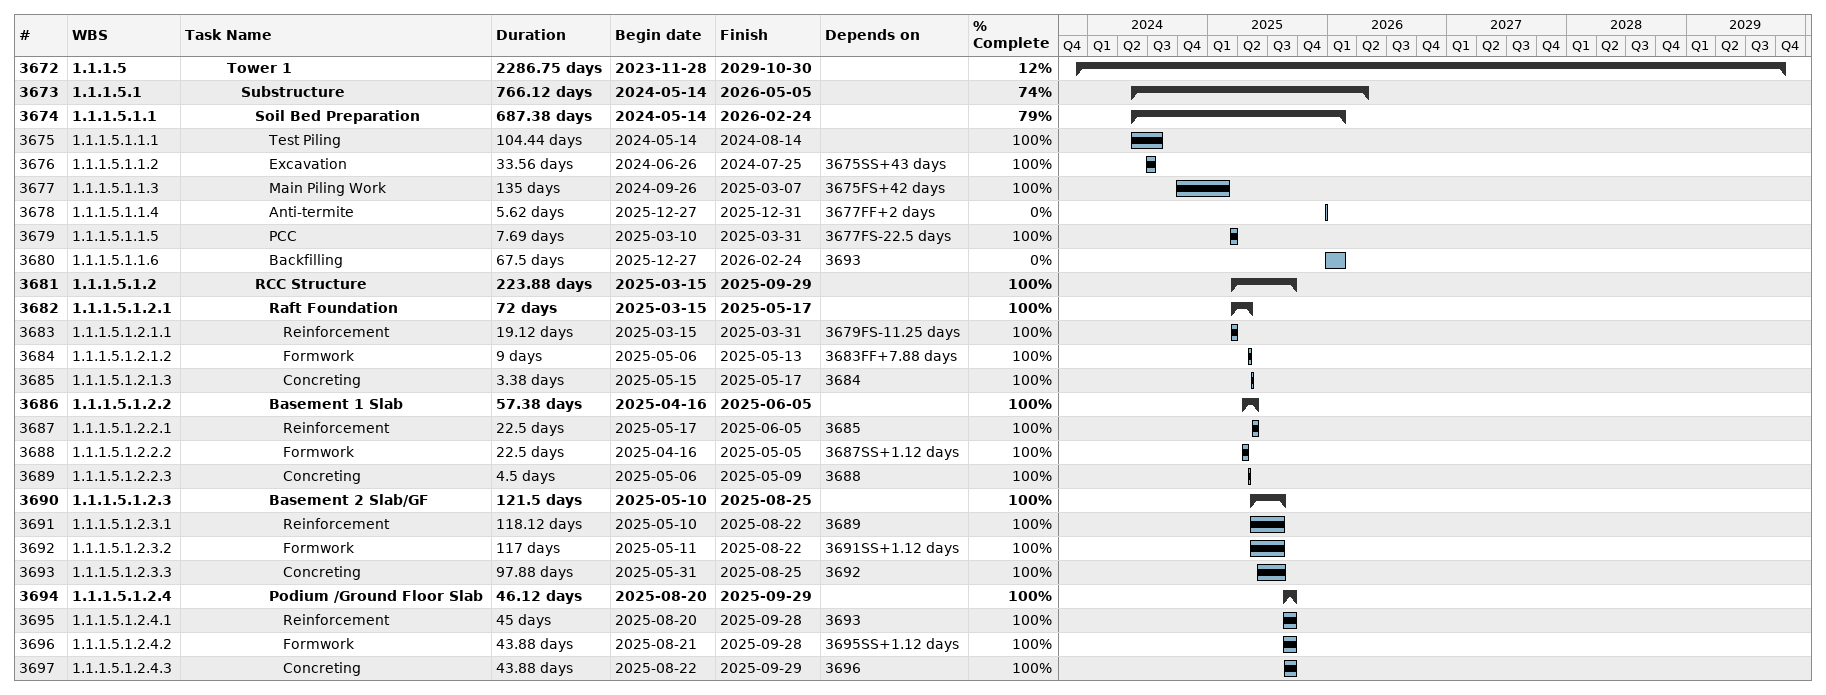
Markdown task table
| ID | WBS | Task | Duration | Start | Finish | Predecessors | % complete |
|---|---|---|---|---|---|---|---|
| 3672 | 1.1.1.5 | **Tower 1** | 2286.75d | 2023-11-28 | 2029-10-30 |  | 12 |
| 3673 | 1.1.1.5.1 | **Substructure** | 766.12d | 2024-05-14 | 2026-05-05 |  | 74 |
| 3674 | 1.1.1.5.1.1 | **Soil Bed Preparation** | 687.38d | 2024-05-14 | 2026-02-24 |  | 79 |
| 3675 | 1.1.1.5.1.1.1 | Test Piling | 104.44d | 2024-05-14 | 2024-08-14 |  | 100 |
| 3676 | 1.1.1.5.1.1.2 | Excavation | 33.56d | 2024-06-26 | 2024-07-25 | 3675SS+43d | 100 |
| 3677 | 1.1.1.5.1.1.3 | Main Piling Work | 135d | 2024-09-26 | 2025-03-07 | 3675FS+42d | 100 |
| 3678 | 1.1.1.5.1.1.4 | Anti-termite | 5.62d | 2025-12-27 | 2025-12-31 | 3677FF+2d | 0 |
| 3679 | 1.1.1.5.1.1.5 | PCC | 7.69d | 2025-03-10 | 2025-03-31 | 3677FS-22.5d | 100 |
| 3680 | 1.1.1.5.1.1.6 | Backfilling | 67.5d | 2025-12-27 | 2026-02-24 | 3693 | 0 |
| 3681 | 1.1.1.5.1.2 | **RCC Structure** | 223.88d | 2025-03-15 | 2025-09-29 |  | 100 |
| 3682 | 1.1.1.5.1.2.1 | **Raft Foundation** | 72d | 2025-03-15 | 2025-05-17 |  | 100 |
| 3683 | 1.1.1.5.1.2.1.1 | Reinforcement | 19.12d | 2025-03-15 | 2025-03-31 | 3679FS-11.25d | 100 |
| 3684 | 1.1.1.5.1.2.1.2 | Formwork | 9d | 2025-05-06 | 2025-05-13 | 3683FF+7.88d | 100 |
| 3685 | 1.1.1.5.1.2.1.3 | Concreting | 3.38d | 2025-05-15 | 2025-05-17 | 3684 | 100 |
| 3686 | 1.1.1.5.1.2.2 | **Basement 1 Slab** | 57.38d | 2025-04-16 | 2025-06-05 |  | 100 |
| 3687 | 1.1.1.5.1.2.2.1 | Reinforcement | 22.5d | 2025-05-17 | 2025-06-05 | 3685 | 100 |
| 3688 | 1.1.1.5.1.2.2.2 | Formwork | 22.5d | 2025-04-16 | 2025-05-05 | 3687SS+1.12d | 100 |
| 3689 | 1.1.1.5.1.2.2.3 | Concreting | 4.5d | 2025-05-06 | 2025-05-09 | 3688 | 100 |
| 3690 | 1.1.1.5.1.2.3 | **Basement 2 Slab/GF** | 121.5d | 2025-05-10 | 2025-08-25 |  | 100 |
| 3691 | 1.1.1.5.1.2.3.1 | Reinforcement | 118.12d | 2025-05-10 | 2025-08-22 | 3689 | 100 |
| 3692 | 1.1.1.5.1.2.3.2 | Formwork | 117d | 2025-05-11 | 2025-08-22 | 3691SS+1.12d | 100 |
| 3693 | 1.1.1.5.1.2.3.3 | Concreting | 97.88d | 2025-05-31 | 2025-08-25 | 3692 | 100 |
| 3694 | 1.1.1.5.1.2.4 | **Podium /Ground Floor Slab** | 46.12d | 2025-08-20 | 2025-09-29 |  | 100 |
| 3695 | 1.1.1.5.1.2.4.1 | Reinforcement | 45d | 2025-08-20 | 2025-09-28 | 3693 | 100 |
| 3696 | 1.1.1.5.1.2.4.2 | Formwork | 43.88d | 2025-08-21 | 2025-09-28 | 3695SS+1.12d | 100 |
| 3697 | 1.1.1.5.1.2.4.3 | Concreting | 43.88d | 2025-08-22 | 2025-09-29 | 3696 | 100 |
